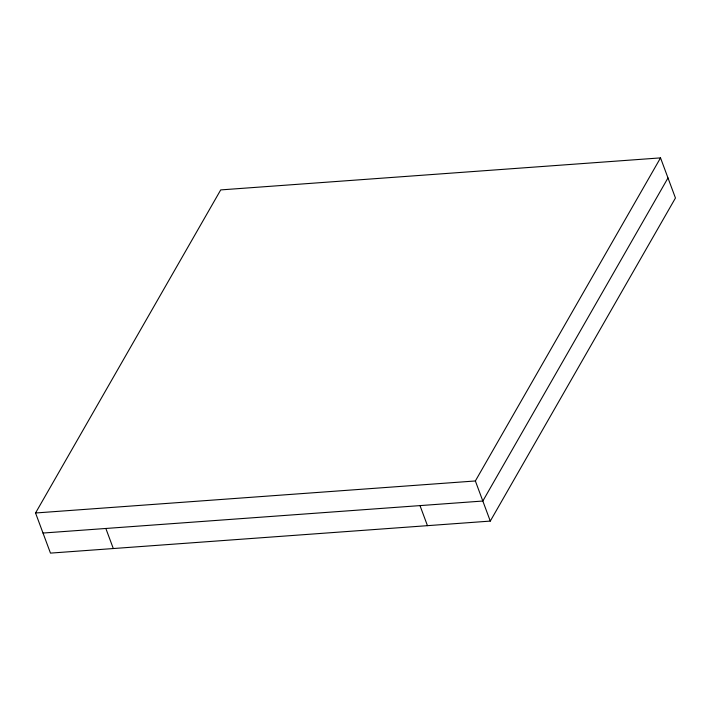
<?xml version="1.0" encoding="UTF-8"?>
<svg xmlns="http://www.w3.org/2000/svg" width="711" height="711" viewBox="0 0 711 711"><rect width="100%" height="100%" fill="white"/><g stroke="black" fill="none" stroke-linecap="round" stroke-linejoin="round"><path stroke-width="1.07" d="M35.55 512.987L220.712 189.908L660.528 157.886L675.45 198.014L490.288 521.092L50.472 553.114L35.55 512.987L475.366 480.965L660.528 157.886M667.985 177.954L482.831 501.033L43.016 533.046M475.366 480.965L490.288 521.092M419.997 505.601L427.462 525.669M105.841 528.469L113.307 548.537"/></g></svg>
